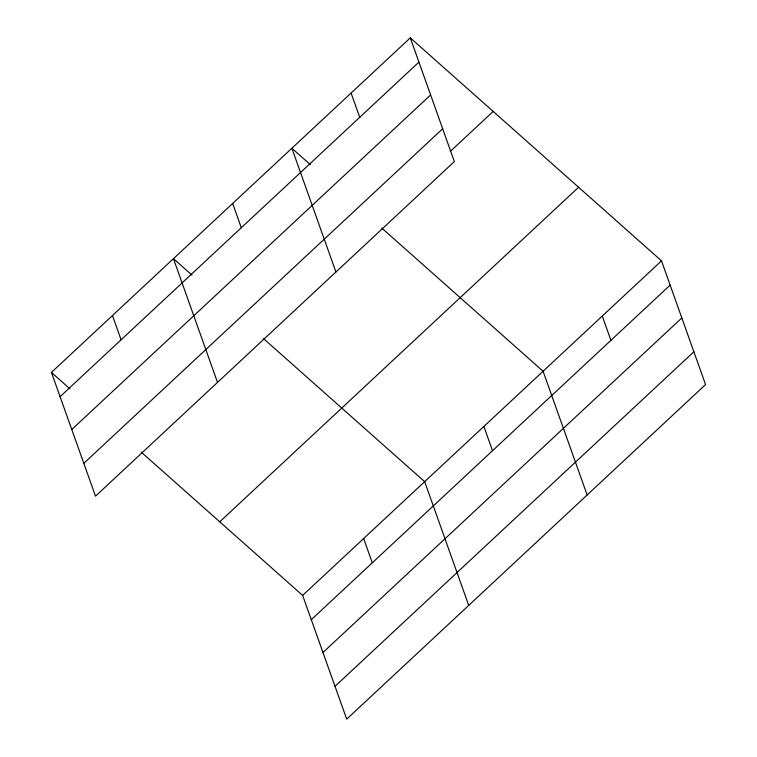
<?xml version="1.0" encoding="UTF-8"?>
<svg xmlns="http://www.w3.org/2000/svg" width="757" height="757" viewBox="0 0 757 757"><rect width="100%" height="100%" fill="white"/><g stroke="black" fill="none" stroke-linecap="round" stroke-linejoin="round"><path stroke-width="1.14" d="M410.294 37.85L454.351 161.591L95.505 496.157L51.438 372.416L410.294 37.85L661.495 260.843L705.562 384.584L346.706 719.15L302.649 595.409L141.313 452.194M60.087 396.687L418.933 62.121M71.773 429.512L430.619 94.947M83.819 463.331L442.665 128.766M450.283 151.438L493.186 111.44M219.748 521.819L578.594 187.253M302.649 595.409L661.495 260.843M311.297 619.68L670.144 285.115M322.984 652.506L681.83 317.94M335.02 686.325L693.866 351.759M310.389 164.695L291.871 148.258L335.928 271.99M381.736 228.037L543.081 371.252L587.139 494.993M191.966 275.103L173.448 258.667L217.514 382.399M263.322 338.445L424.658 481.66L468.715 605.401M51.438 372.416L69.966 388.852M602.288 316.048L610.927 340.319M483.865 426.456L492.514 450.727M351.078 93.054L359.726 117.326M363.653 538.539L372.293 562.811M232.664 203.463L241.303 227.734M112.443 315.537L121.092 339.817"/></g></svg>
